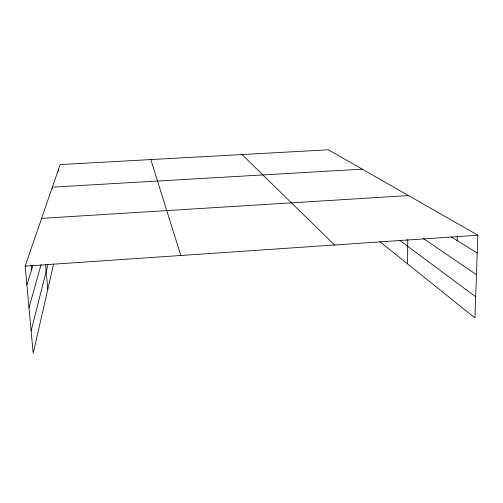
<?xml version="1.0" encoding="UTF-8"?>
<svg xmlns="http://www.w3.org/2000/svg" width="503" height="503" viewBox="0 0 503 503"><rect width="100%" height="100%" fill="white"/><g stroke="black" fill="none" stroke-linecap="round" stroke-linejoin="round"><path stroke-width="0.75" d="M407.436 263.792L407.814 239.453M457.17 240.553L457.309 235.951M53.632 263.918L33.185 353.207L25.15 266.125L60.146 164.569L328.358 149.793L477.85 235.209L474.945 317.915L379.897 241.717M31.129 330.955L47.873 264.609M28.992 307.723L41.051 264.729M26.879 284.874L32.984 265.389M25.15 266.125L477.85 235.209M41.611 218.365L408.493 195.579M362.248 169.159L52.369 187.141L52.494 188.663M451.178 236.838L477.228 253.003M423.249 238.453L476.467 274.688M399.747 240.377L475.687 296.757M241.987 154.553L334.577 244.992M150.825 159.57L180.791 255.499M31.167 265.226L31.588 269.853M45.591 264.446L47.766 289.546M58.411 169.605L58.537 171.152"/></g></svg>
